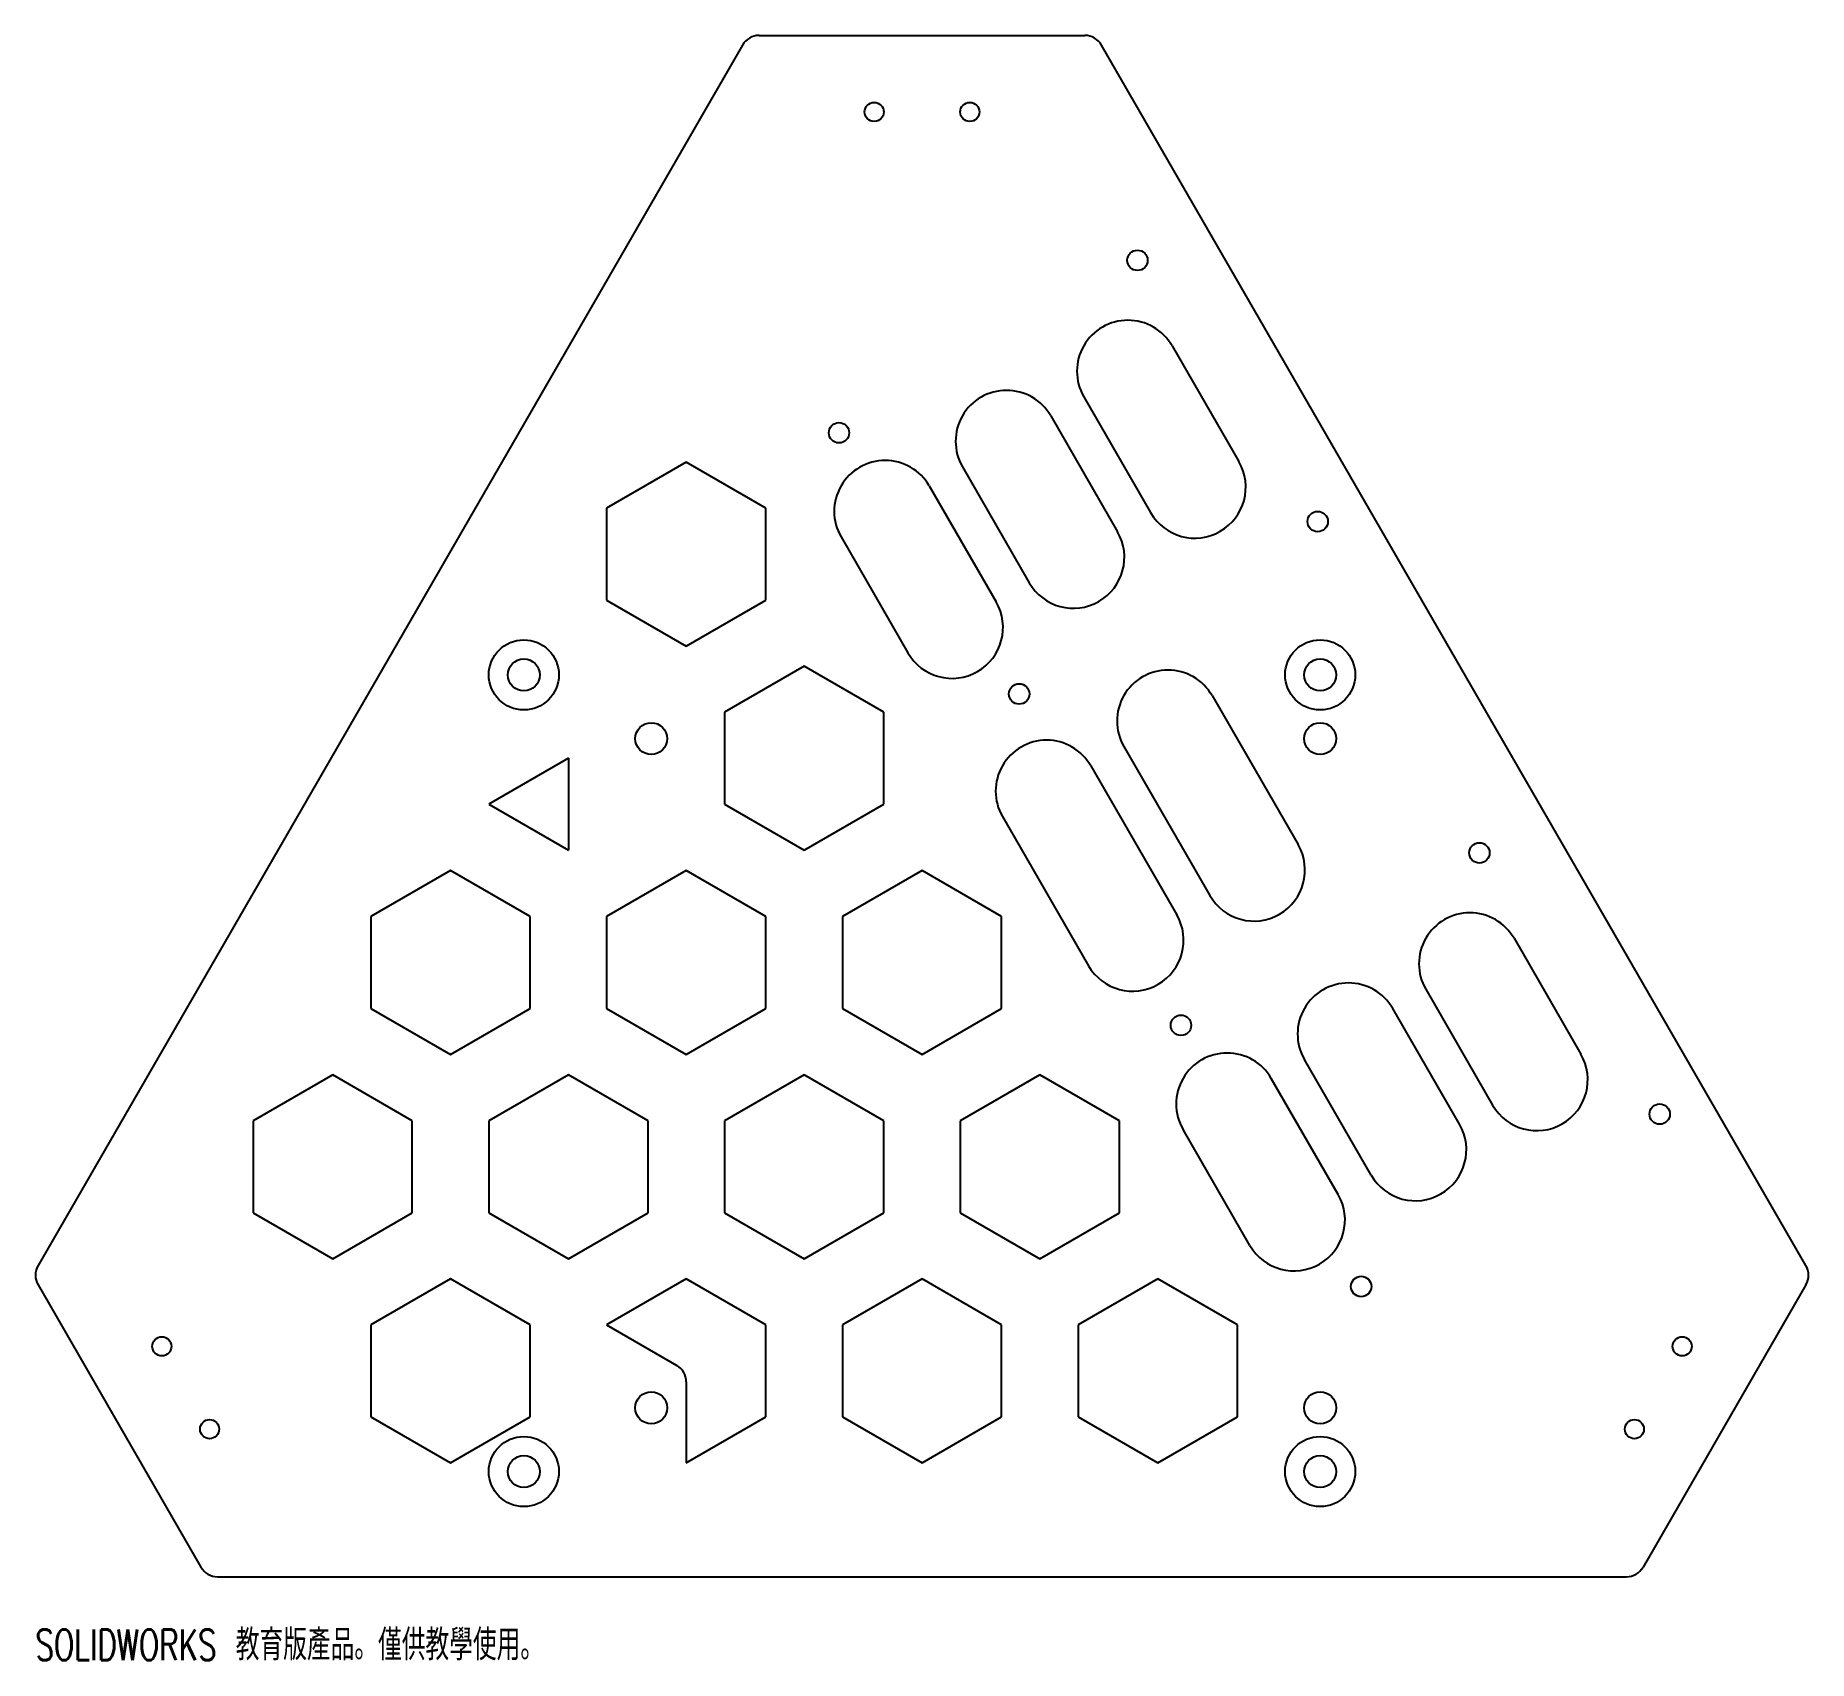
# Paper-space layout '_上視' of a CAD drawing. Header units: millimetres. Extents: x -139 to 139, y -110 to 145.
import ezdxf

# ---------------------------------------------------------------- set-up
doc = ezdxf.new("R2010")
doc.units = ezdxf.units.MM
doc.styles.add('SLDTEXTSTYLE0', font='TXT', dxfattribs={"width": 0.7, "bigfont": 'bigfont'})

psp = doc.layouts.new('_上視')

# ---------------------------------------------------------------- linework, layer by layer
at = {"color": 7, "linetype": 'Continuous', "lineweight": 25}
for p, q in [((-25.58, 145.45), (25.58, 145.45)), ((-28.18, 143.95), (-138.75, -47.57)), ((138.75, -47.57), (28.18, 143.95)), ((39.25, 96.77), (49.75, 78.58)), ((25.39, 88.77), (35.89, 70.58)), ((20.2, 85.77), (30.7, 67.58)), ((-37, 78.51), (-49.5, 71.3)), ((-24.5, 71.3), (-37, 78.51)), ((6.34, 77.77), (16.84, 59.58)), ((1.14, 74.77), (11.64, 56.58)), ((-49.5, 71.3), (-49.5, 56.86)), ((-24.5, 56.86), (-24.5, 71.3)), ((-12.71, 66.77), (-2.21, 48.58)), ((-49.5, 56.86), (-37, 49.65)), ((-37, 49.65), (-24.5, 56.86)), ((-18.5, 46.47), (-31, 39.25)), ((-6, 39.25), (-18.5, 46.47)), ((45.54, 41.88), (59.04, 18.5)), ((-31, 39.25), (-31, 24.82)), ((-6, 24.82), (-6, 39.25)), ((31.68, 33.88), (45.18, 10.5)), ((-55.5, 32.04), (-68, 24.82)), ((-55.5, 32.04), (-55.5, 17.6)), ((26.48, 30.88), (39.98, 7.5)), ((-68, 24.82), (-55.5, 17.6)), ((-31, 24.82), (-18.5, 17.6)), ((-18.5, 17.6), (-6, 24.82)), ((12.63, 22.88), (26.13, -0.5)), ((-74, 14.43), (-86.5, 7.22)), ((-61.5, 7.22), (-74, 14.43)), ((-37, 14.43), (-49.5, 7.22)), ((-24.5, 7.22), (-37, 14.43)), ((0, 14.43), (-12.5, 7.22)), ((12.5, 7.22), (0, 14.43)), ((-86.5, 7.22), (-86.5, -7.22)), ((-61.5, -7.22), (-61.5, 7.22)), ((-49.5, 7.22), (-49.5, -7.22)), ((-24.5, -7.22), (-24.5, 7.22)), ((-12.5, 7.22), (-12.5, -7.22)), ((12.5, -7.22), (12.5, 7.22)), ((92.93, 3.79), (103.43, -14.39)), ((79.07, -4.21), (89.57, -22.39)), ((-86.5, -7.22), (-74, -14.43)), ((-74, -14.43), (-61.5, -7.22)), ((-49.5, -7.22), (-37, -14.43)), ((-37, -14.43), (-24.5, -7.22)), ((-12.5, -7.22), (0, -14.43)), ((0, -14.43), (12.5, -7.22)), ((84.38, -25.39), (73.88, -7.21)), ((70.52, -33.39), (60.02, -15.21)), ((-92.5, -17.61), (-105, -24.83)), ((-80, -24.83), (-92.5, -17.61)), ((-55.5, -17.61), (-68, -24.83)), ((-43, -24.83), (-55.5, -17.61)), ((-18.5, -17.61), (-31, -24.83)), ((-6, -24.83), (-18.5, -17.61)), ((18.5, -17.61), (6, -24.83)), ((31, -24.83), (18.5, -17.61)), ((65.32, -36.39), (54.82, -18.21)), ((-105, -24.83), (-105, -39.26)), ((-80, -39.26), (-80, -24.83)), ((-68, -24.83), (-68, -39.26)), ((-43, -39.26), (-43, -24.83)), ((-31, -24.83), (-31, -39.26)), ((-6, -39.26), (-6, -24.83)), ((6, -24.83), (6, -39.26)), ((31, -39.26), (31, -24.83)), ((51.47, -44.39), (40.97, -26.21)), ((-105, -39.26), (-92.5, -46.48)), ((-92.5, -46.48), (-80, -39.26)), ((-68, -39.26), (-55.5, -46.48)), ((-55.5, -46.48), (-43, -39.26)), ((-31, -39.26), (-18.5, -46.48)), ((-18.5, -46.48), (-6, -39.26)), ((6, -39.26), (18.5, -46.48)), ((18.5, -46.48), (31, -39.26)), ((-74, -49.65), (-86.5, -56.86)), ((-61.5, -56.86), (-74, -49.65)), ((-37, -49.65), (-49.5, -56.86)), ((-24.5, -56.86), (-37, -49.65)), ((0, -49.65), (-12.5, -56.86)), ((12.5, -56.86), (0, -49.65)), ((37, -49.65), (24.5, -56.86)), ((49.5, -56.86), (37, -49.65)), ((-138.75, -50.57), (-113.18, -94.88)), ((138.75, -50.57), (113.18, -94.88)), ((-86.5, -56.86), (-86.5, -71.3)), ((-61.5, -71.3), (-61.5, -56.86)), ((-49.5, -56.86), (-38.5, -63.21)), ((-24.5, -71.3), (-24.5, -56.86)), ((-12.5, -56.86), (-12.5, -71.3)), ((12.5, -71.3), (12.5, -56.86)), ((24.5, -56.86), (24.5, -71.3)), ((49.5, -71.3), (49.5, -56.86)), ((-37, -65.81), (-37, -78.51)), ((-86.5, -71.3), (-74, -78.51)), ((-74, -78.51), (-61.5, -71.3)), ((-37, -78.51), (-24.5, -71.3)), ((-12.5, -71.3), (0, -78.51)), ((0, -78.51), (12.5, -71.3)), ((24.5, -71.3), (37, -78.51)), ((37, -78.51), (49.5, -71.3)), ((-110.58, -96.38), (110.58, -96.38))]:
    psp.add_line(p, q, dxfattribs=at)
for centre, radius in [((-7.5, 133.45), 1.5), ((7.5, 133.45), 1.5), ((33.82, 110.17), 1.6), ((-13.03, 83.12), 1.6), ((62.11, 69.18), 1.6), ((-62.5, 45.12), 5.5), ((62.5, 45.12), 5.5), ((-62.5, 45.12), 2.5), ((62.5, 45.12), 2.5), ((15.25, 42.13), 1.6), ((-42.5, 35.12), 2.5), ((62.5, 35.12), 2.5), ((87.5, 17.19), 1.6), ((40.65, -9.86), 1.6), ((115.79, -23.79), 1.6), ((68.93, -50.84), 1.6), ((-119.32, -60.23), 1.5), ((119.32, -60.23), 1.5), ((-42.5, -69.88), 2.5), ((62.5, -69.88), 2.5), ((-111.82, -73.22), 1.5), ((111.82, -73.22), 1.5), ((-62.5, -79.88), 5.5), ((62.5, -79.88), 5.5), ((-62.5, -79.88), 2.5), ((62.5, -79.88), 2.5)]:
    psp.add_circle(centre, radius, dxfattribs=at)
for centre, radius, start, end in [((-25.58, 142.45), 3, 90, 150), ((25.58, 142.45), 3, 30, 90), ((32.32, 92.77), 8, 30, 210), ((13.27, 81.77), 8, 30, 210), ((-5.78, 70.77), 8, 30, 210), ((42.82, 74.58), 8, 210, 30), ((23.77, 63.58), 8, 210, 30), ((4.72, 52.58), 8, 210, 30), ((38.61, 37.88), 8, 30, 210), ((19.56, 26.88), 8, 30, 210), ((52.11, 14.5), 8, 210, 30), ((33.06, 3.5), 8, 210, 30), ((86, -0.21), 8, 30, 210), ((66.95, -11.21), 8, 30, 210), ((47.9, -22.21), 8, 30, 210), ((96.5, -18.39), 8, 210, 30), ((77.45, -29.39), 8, 210, 30), ((58.4, -40.39), 8, 210, 30), ((-136.15, -49.07), 3, 150, 210), ((136.15, -49.07), 3, 330, 30), ((-40, -65.81), 3, 0, 60), ((-110.58, -93.38), 3, 210, 270), ((110.58, -93.38), 3, 270, 330)]:
    psp.add_arc(centre, radius, start, end, dxfattribs=at)

# ---------------------------------------------------------------- texts
at = {"color": 7, "linetype": 'Continuous', "insert": (-139.15, -104.65), "char_height": 4.8336, "attachment_point": 1, "style": 'SLDTEXTSTYLE0'}
psp.add_mtext('SOLIDWORKS 教育版產品。僅供教學使用。', dxfattribs=at)

doc.saveas('drawing.dxf')
